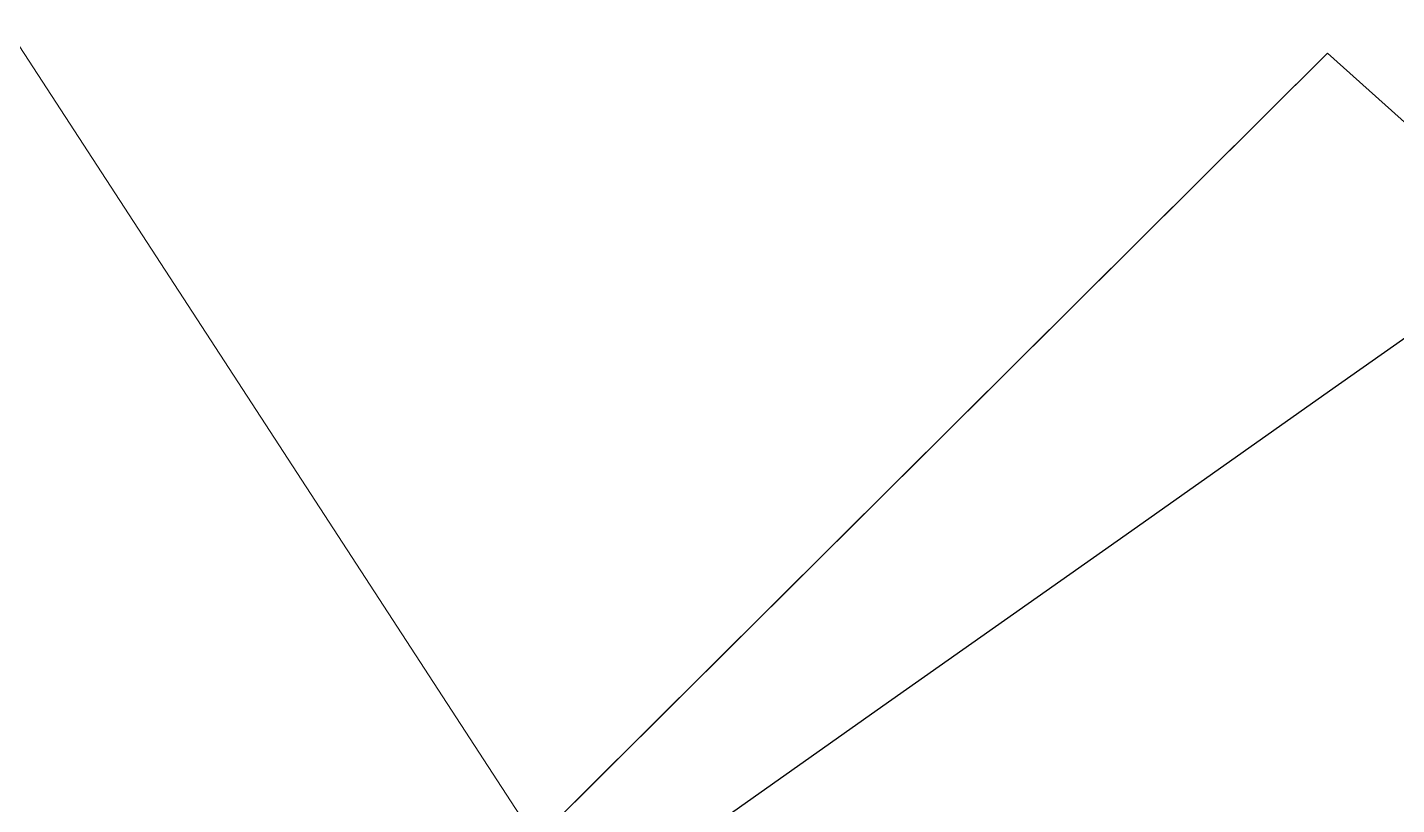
# Model space of a CAD drawing. Header units: metres. Extents: x 507606 to 508087, y 6966978 to 6967359.
# Drawn here: x 507833.988 to 507837.731, y 6967300.244 to 6967302.37 of the extents above; entities that cross this region are included whole.
import ezdxf

# ---------------------------------------------------------------- set-up
doc = ezdxf.new("R2010")
doc.units = ezdxf.units.M
doc.linetypes.add('ISO-DASHED2', pattern=[6, 4, -2])
for name, color, linetype in [('CON_EX. MAJ', 252, 'ISO-DASHED2'), ('mga2020bdy', 252, 'Continuous'), ('mga2020ROAD_MARKS', 252, 'Continuous')]:
    doc.layers.add(name, color=color, linetype=linetype)
doc.layers.add('IR_UG_PIPES', color=173, linetype='EXISTING_IRRIGATION', lineweight=0)
doc.styles.get("Standard").update_dxf_attribs({"font": 'ARIALN.TTF'})
doc.linetypes.add('EXISTING_IRRIGATION', pattern='A,2,-2,2,-2,2,-2,["IRR",Standard,S=2.5,R=0,X=0,Y=-1.25],-7.4,2,-2,2,-2', length=27.4)

# ---------------------------------------------------------------- blocks, each defined once
blk = doc.blocks.new('XE_SURVEY')
at = {"layer": 'IR_UG_PIPES'}
blk.add_lwpolyline([(507832.8967, 6967303.9612), (507837.6727, 6967296.6222)], dxfattribs=at)
at = {"layer": 'mga2020bdy'}
blk.add_polyline3d([(507831.0165, 6967292.6803, 4.9665), (507831.6531, 6967294.3288, 4.9755), (507833.2039, 6967297.2742, 4.9923), (507833.5654, 6967297.8311, 4.9957), (507835.1822, 6967299.9514, 5.0088), (507837.5423, 6967302.2988, 5.0252), (507839.8997, 6967300.1858, 4.9429), (507840.1691, 6967299.8452, 5.0485), (507840.9451, 6967298.7241, 5.0934), (507844.7204, 6967292.6432, 5.2402), (507841.522, 6967290.1655, 5.1233), (507840.0364, 6967287.0336, 5.1463), (507840.0494, 6967283.8975, 5.1184), (507841.1678, 6967281.0566, 5.1057), (507848.2617, 6967269.3742, 5.2373), (507866.0608, 6967241.2756, 5.4974), (507880.4251, 6967217.8791, 5.2536), (507890.6991, 6967200.5784, 5.3095), (507916.0451, 6967160.3304, 5.2208)], dxfattribs=at)
at = {"layer": 'mga2020ROAD_MARKS'}
blk.add_polyline3d([(507837.5423, 6967302.2988, 5.0252), (507835.1822, 6967299.9514, 5.0088), (507833.5654, 6967297.8311, 4.9957), (507833.2039, 6967297.2742, 4.9923), (507831.6531, 6967294.3288, 4.9755), (507831.0165, 6967292.6803, 4.9665)], dxfattribs=at)
blk = doc.blocks.new('XE_CONTOURS EXIST_1')
at = {"layer": 'CON_EX. MAJ', "color": 252, "linetype": 'ISO-DASHED2', "lineweight": -3, "ltscale": 10, "elevation": 5, "flags": 128}
blk.add_lwpolyline([(507838.2192, 6967301.743), (507838.2082, 6967301.7379), (507838.1653, 6967301.7182), (507838.0668, 6967301.673), (507837.9222, 6967301.6066), (507837.8279, 6967301.5633), (507837.7815, 6967301.539), (507837.5483, 6967301.3746), (507836.9924, 6967300.9825), (507836.3272, 6967300.5135), (507835.7658, 6967300.1178), (507835.5217, 6967299.9462), (507835.4151, 6967299.8805), (507835.3237, 6967299.8248), (507835.2539, 6967299.7647), (507835.0647, 6967299.5845), (507834.6515, 6967299.191), (507834.239, 6967298.798), (507834.0516, 6967298.6195), (507834.0514, 6967298.6195)], dxfattribs=at)

msp = doc.modelspace()

# ---------------------------------------------------------------- block references
msp.add_blockref('XE_SURVEY', (0, 0))

# ---------------------------------------------------------------- next in the draw order: block references
msp.add_blockref('XE_CONTOURS EXIST_1', (0, 0))

doc.saveas('drawing.dxf')
